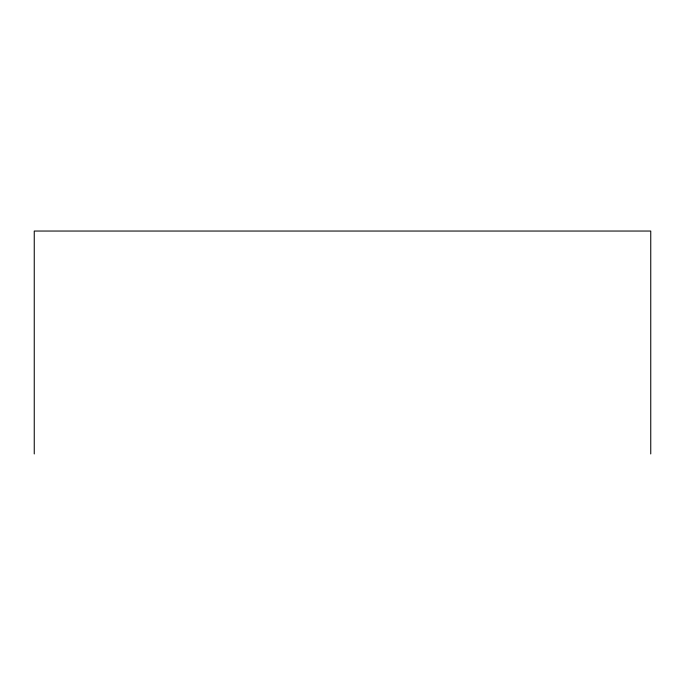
<?xml version="1.0" encoding="UTF-8"?>
<svg xmlns="http://www.w3.org/2000/svg" width="685" height="685" viewBox="0 0 685 685"><rect width="100%" height="100%" fill="white"/><g stroke="black" fill="none" stroke-linecap="round" stroke-linejoin="round"><path stroke-width="1.03" d="M650.75 453.958L650.75 231.042L34.25 231.042L34.25 453.958"/></g></svg>
